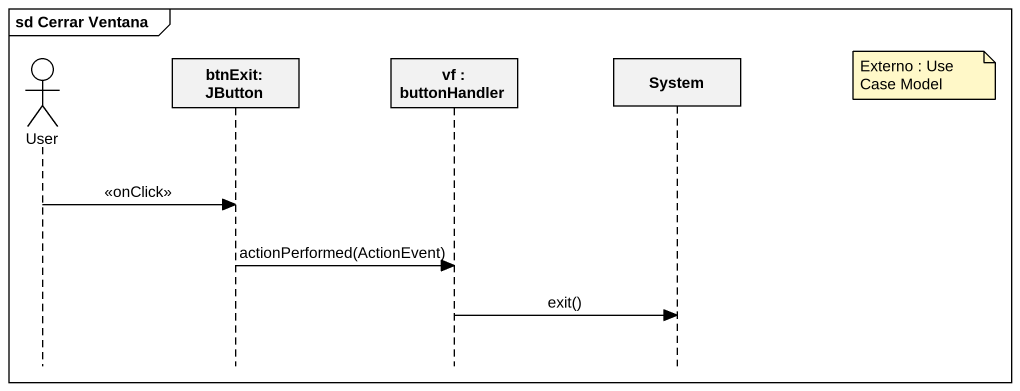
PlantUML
@startuml
mainframe sd Cerrar Ventana
hide footbox
actor User
participant "btnExit: JButton" as btnExit_JButton
participant "vf : buttonHandler" as vf
participant System

note right of System : Externo : Use Case Model
User -> btnExit_JButton : <<onClick>>
btnExit_JButton -> vf : actionPerformed(ActionEvent)
vf -> System : exit()
@enduml
